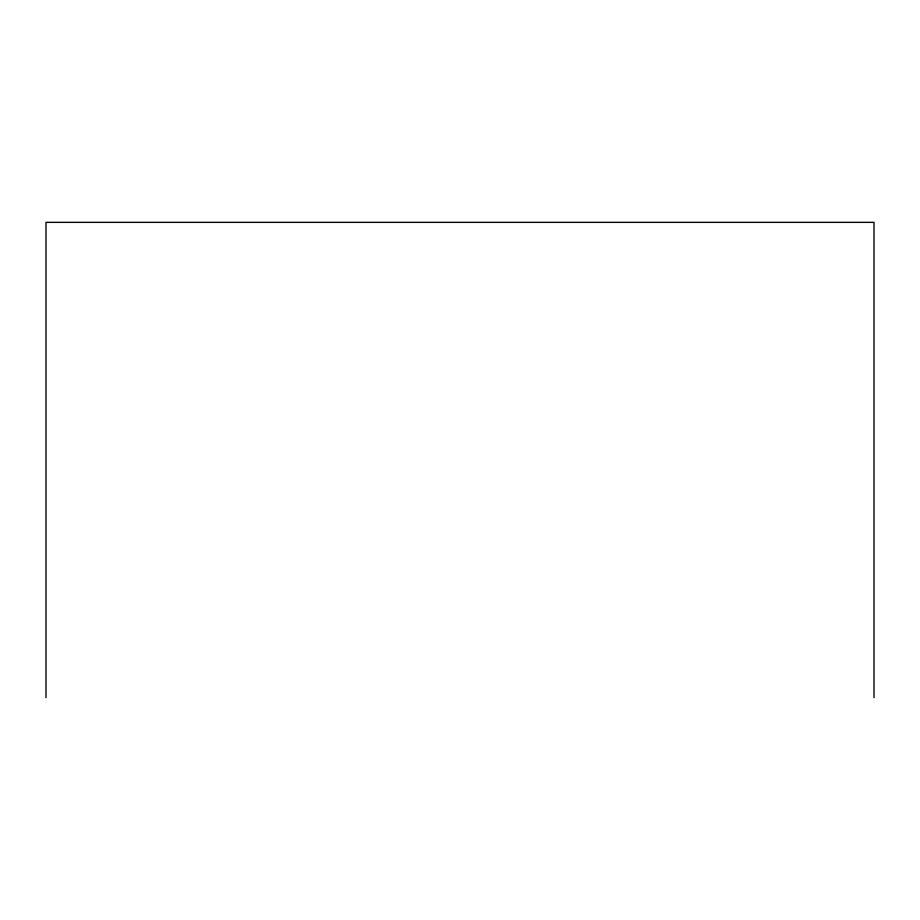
<?xml version="1.0" encoding="UTF-8"?>
<svg xmlns="http://www.w3.org/2000/svg" width="920" height="920" viewBox="0 0 920 920"><rect width="100%" height="100%" fill="white"/><g stroke="black" fill="none" stroke-linecap="round" stroke-linejoin="round"><path stroke-width="1.38" d="M874 697.647L874 222.352L46 222.352L46 697.647"/></g></svg>
